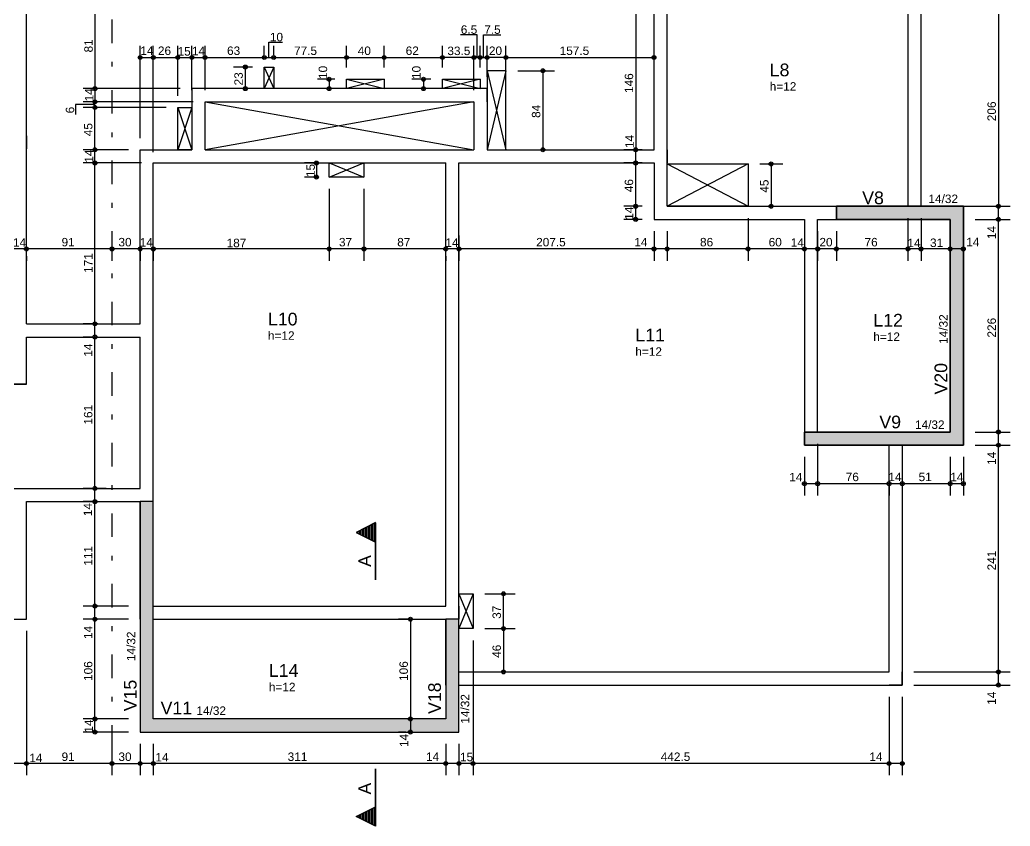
# Model space of a CAD drawing. Extents: x 0 to 119, y 0 to 84.
# Drawn here: x 23.32 to 44.38, y 39.36 to 56.5 of the extents above; entities that cross this region are included whole.
import ezdxf

# ---------------------------------------------------------------- set-up
doc = ezdxf.new("R2010")
doc.units = 0
doc.header["$MEASUREMENT"] = 0
doc.linetypes.add('ESTILO_TQS_0003', pattern=[1.5, 0.5, -0.4, 0.1, -0.5])
for name, color, linetype in [('10', 252, 'CONTINUOUS'), ('18', 6, 'CONTINUOUS'), ('25', 130, 'CONTINUOUS'), ('3', 7, 'CONTINUOUS'), ('32', 250, 'CONTINUOUS'), ('37', 7, 'CONTINUOUS'), ('38', 7, 'CONTINUOUS'), ('9', 8, 'CONTINUOUS')]:
    doc.layers.add(name, color=color, linetype=linetype)
doc.styles.add('TQS_ARIAL', font='arial.ttf')

msp = doc.modelspace()

# ---------------------------------------------------------------- linework, layer by layer
at = {"layer": '10', "color": 252, "linetype": 'Continuous'}
for p, q in [((28.516516, 55.49732), (28.716516, 55.03732)), ((28.716516, 55.49732), (28.516516, 55.03732)), ((33.25615, 55.41699), (33.65615, 53.73699)), ((33.65615, 55.41699), (33.25615, 53.73699)), ((30.266084, 55.237106), (31.066084, 55.03699)), ((31.066084, 55.237106), (30.266084, 55.03699)), ((32.306066, 55.237106), (33.106066, 55.037106)), ((33.106066, 55.237106), (32.306066, 55.037106)), ((26.67615, 54.63699), (26.97615, 53.73699)), ((26.97615, 54.63699), (26.67615, 53.73699)), ((27.25615, 54.75699), (32.97615, 53.73699)), ((32.97615, 54.75699), (27.25615, 53.73699)), ((29.896603, 53.457018), (30.636603, 53.157018)), ((29.896603, 53.157018), (30.636603, 53.457018)), ((37.086194, 53.43699), (38.806191, 52.53699)), ((38.806191, 53.43699), (37.086194, 52.53699)), ((32.65615, 44.297975), (32.95615, 43.557975)), ((32.95615, 44.297975), (32.65615, 43.557975))]:
    msp.add_line(p, q, dxfattribs=at)
for points in [[(28.516516, 55.49732), (28.716516, 55.49732), (28.716516, 55.03732), (28.516516, 55.03732), (28.516516, 55.49732)], [(33.25615, 53.73699), (33.65615, 53.73699), (33.65615, 55.41699), (33.25615, 55.41699), (33.25615, 53.73699)], [(30.266084, 55.237106), (31.066084, 55.237106), (31.066084, 55.03699), (30.266084, 55.03699), (30.266084, 55.237106)], [(32.306066, 55.237106), (33.106066, 55.237106), (33.106066, 55.037106), (32.306066, 55.037106), (32.306066, 55.237106)], [(26.97615, 53.73699), (26.67615, 53.73699), (26.67615, 54.63699), (26.97615, 54.63699), (26.97615, 53.73699)], [(30.636603, 53.157018), (29.896603, 53.157018), (29.896603, 53.457018), (30.636603, 53.457018), (30.636603, 53.157018)], [(37.086194, 53.43699), (38.806191, 53.43699), (38.806191, 52.53699), (37.086194, 52.53699), (37.086194, 53.43699)], [(32.65615, 43.557975), (32.65615, 44.297975), (32.95615, 44.297975), (32.95615, 43.557975), (32.65615, 43.557975)]]:
    msp.add_lwpolyline(points, dxfattribs=at)
at = {"layer": '18', "color": 6, "linetype": 'ESTILO_TQS_0003'}
msp.add_line((25.27615, 77.506405), (25.27615, 40.341636), dxfattribs=at)
at = {"layer": '25', "color": 130, "linetype": 'Continuous'}
for points in [[(43.386196, 52.53699), (40.686194, 52.53699), (40.686194, 52.25699), (43.106196, 52.25699), (43.106196, 47.73699), (40.006194, 47.73699), (40.006194, 47.45699), (43.386196, 47.45699), (43.386196, 52.53699)], [(40.686194, 52.53699), (43.386196, 52.53699), (43.386196, 47.45699), (40.006194, 47.45699), (40.006194, 47.73699), (43.106196, 47.73699), (43.106196, 52.25699), (40.686194, 52.25699), (40.686194, 52.536988)], [(25.87615, 46.257039), (25.87615, 41.35585), (32.65615, 41.35585), (32.65615, 43.75699), (32.37615, 43.75699), (32.37615, 41.636875), (26.15615, 41.636875), (26.15615, 46.257039), (25.87615, 46.257039)]]:
    msp.add_lwpolyline(points, dxfattribs=at)
for points in [[(43.106196, 52.25699), (43.386196, 52.53699), (40.686194, 52.53699)], [(43.106196, 52.25699), (40.686194, 52.53699), (40.686194, 52.25699)], [(40.686194, 52.25699), (40.686194, 52.53699), (43.106196, 52.25699)], [(40.686194, 52.53699), (43.386196, 52.53699), (43.106196, 52.25699)], [(43.106196, 52.25699), (43.386196, 47.45699), (43.386196, 52.53699)], [(43.106196, 52.25699), (43.386196, 52.53699), (43.106196, 47.73699)], [(43.386196, 52.53699), (43.386196, 47.45699), (43.106196, 47.73699)], [(43.106196, 52.25699), (43.106196, 47.73699), (43.386196, 47.45699)], [(40.006194, 47.73699), (40.006194, 47.45699), (43.386196, 47.45699)], [(40.006194, 47.73699), (43.386196, 47.45699), (43.106196, 47.73699)], [(43.106196, 47.73699), (43.386196, 47.45699), (40.006194, 47.45699)], [(40.006194, 47.45699), (40.006194, 47.73699), (43.106196, 47.73699)], [(26.15615, 41.636875), (26.15615, 46.257039), (25.87615, 46.257039)], [(26.15615, 41.636875), (25.87615, 46.257039), (25.87615, 41.35585)], [(32.37615, 43.75699), (32.37615, 41.636875), (32.65615, 41.35585)], [(32.37615, 43.75699), (32.65615, 41.35585), (32.65615, 43.75699)], [(26.15615, 41.636875), (25.87615, 41.35585), (32.65615, 41.35585)], [(26.15615, 41.636875), (32.65615, 41.35585), (32.37615, 41.636875)]]:
    msp.add_solid(points, dxfattribs=at)
at = {"layer": '3', "color": 7, "linetype": 'Continuous'}
for p, q in [((43.386196, 52.536988), (43.386196, 47.45699)), ((43.386196, 52.536988), (43.386196, 47.45699)), ((30.884369, 45.81156), (30.469537, 45.604144)), ((30.882631, 45.808739), (30.473439, 45.604144)), ((30.692908, 45.713875), (30.692908, 45.494411)), ((30.724818, 45.72983), (30.724818, 45.478456)), ((30.756729, 45.745787), (30.756729, 45.4625)), ((30.788639, 45.761742), (30.788639, 45.446545)), ((30.820549, 45.777697), (30.820549, 45.43059)), ((30.852459, 45.793653), (30.852459, 45.414634)), ((30.88263, 45.808739), (30.88263, 44.595605)), ((30.884369, 44.595605), (30.884369, 45.81156)), ((30.469537, 45.604144), (30.882631, 45.397597)), ((30.47344, 45.604144), (30.88263, 45.399548)), ((30.501447, 45.618148), (30.501447, 45.590141)), ((30.533357, 45.634102), (30.533357, 45.574186)), ((30.565268, 45.650058), (30.565268, 45.558231)), ((30.597178, 45.666012), (30.597178, 45.542276)), ((30.629088, 45.681966), (30.629088, 45.526321)), ((30.661187, 45.698016), (30.661, 45.510365)), ((30.88263, 39.360101), (30.88263, 40.573235)), ((30.884369, 40.573235), (30.884369, 39.35728)), ((30.469537, 39.564696), (30.882631, 39.771243)), ((30.47344, 39.564696), (30.88263, 39.769292)), ((30.565268, 39.518783), (30.565268, 39.610609)), ((30.597178, 39.502828), (30.597178, 39.626564)), ((30.629088, 39.486874), (30.629088, 39.642519)), ((30.661187, 39.470824), (30.661, 39.658475)), ((30.692908, 39.454965), (30.692908, 39.674429)), ((30.724818, 39.43901), (30.724818, 39.690384)), ((30.756729, 39.423054), (30.756729, 39.70634)), ((30.788639, 39.407098), (30.788639, 39.722295)), ((30.820549, 39.391143), (30.820549, 39.738251)), ((30.852459, 39.375187), (30.852459, 39.754206)), ((30.884369, 39.35728), (30.469537, 39.564696)), ((30.882631, 39.360101), (30.473439, 39.564696)), ((30.501447, 39.550693), (30.501447, 39.5787)), ((30.533357, 39.534738), (30.533357, 39.594654))]:
    msp.add_line(p, q, dxfattribs=at)
for points in [[(43.386196, 52.536988), (40.686194, 52.536988), (40.686194, 52.256988), (43.106196, 52.256988), (43.106196, 47.736988), (40.006194, 47.736988), (40.006194, 47.456988), (43.386196, 47.456988), (43.386196, 52.536988)], [(42.086277, 47.45699), (43.386194, 47.45699), (43.386194, 52.53699), (42.386194, 52.53699)], [(25.87615, 46.257039), (25.87615, 41.35585), (32.65615, 41.356875), (32.65615, 43.75699), (32.37615, 43.75699), (32.37615, 41.636875), (26.15615, 41.636875), (26.15615, 46.257039), (25.87615, 46.257039)], [(30.88263, 45.808739), (30.47344, 45.604144), (30.88263, 45.399548), (30.88263, 45.808739)], [(25.87615, 43.75699), (25.87615, 41.35585), (32.65615, 41.356875), (32.65615, 42.35699)], [(30.88263, 39.360102), (30.47344, 39.564696), (30.88263, 39.769292), (30.88263, 39.360102)]]:
    msp.add_lwpolyline(points, dxfattribs=at)
at = {"layer": '32', "color": 250, "linetype": 'Continuous'}
for p, q in [((24.914448, 56.65699), (24.914448, 55.03699)), ((36.416713, 56.65699), (36.416713, 53.73699)), ((44.13243, 56.65699), (44.13243, 52.53699)), ((25.87615, 53.98699), (25.87615, 55.948925)), ((26.15615, 53.68699), (26.15615, 55.948925)), ((26.15615, 53.70699), (26.15615, 55.948925)), ((26.67615, 54.88699), (26.67615, 55.948925)), ((26.67615, 54.88699), (26.67615, 55.948925)), ((26.97615, 55.28699), (26.97615, 55.948925)), ((26.97615, 55.00699), (26.97615, 55.948925)), ((27.25615, 55.28699), (27.25615, 55.948925)), ((27.25615, 55.00699), (27.25615, 55.948925)), ((28.516516, 55.74732), (28.516516, 55.948925)), ((28.516516, 55.74732), (28.516516, 55.948925)), ((28.716516, 55.74732), (28.716516, 55.948925)), ((28.716516, 55.74732), (28.716516, 55.948925)), ((30.266084, 55.487106), (30.266084, 55.948925)), ((30.266084, 55.487106), (30.266084, 55.948925)), ((31.066084, 55.487106), (31.066084, 55.948925)), ((31.066084, 55.487106), (31.066084, 55.948925)), ((32.306066, 55.487106), (32.306066, 55.948925)), ((32.306066, 55.487106), (32.306066, 55.948925)), ((32.97615, 55.00699), (32.97615, 55.948925)), ((32.97615, 55.00699), (32.97615, 55.948925)), ((33.106066, 55.487106), (33.106066, 55.948925)), ((33.106066, 55.487106), (33.106066, 55.948925)), ((33.25615, 55.53699), (33.25615, 55.948925)), ((33.25615, 55.28699), (33.25615, 55.948925)), ((33.65615, 55.407072), (33.65615, 55.948925)), ((33.65615, 55.66699), (33.65615, 55.948925)), ((36.806194, 55.948585), (36.806194, 55.948925)), ((25.87615, 55.698925), (26.15615, 55.698925)), ((26.15615, 55.698925), (26.67615, 55.698925)), ((26.67615, 55.698925), (26.97615, 55.698925)), ((26.97615, 55.698925), (27.25615, 55.698925)), ((27.25615, 55.698925), (28.516516, 55.698925)), ((28.516516, 55.698925), (28.716516, 55.698925)), ((28.716516, 55.698925), (30.266084, 55.698925)), ((30.266084, 55.698925), (31.066084, 55.698925)), ((31.066084, 55.698925), (32.306066, 55.698925)), ((32.97615, 55.698925), (32.306066, 55.698925)), ((33.106066, 55.698925), (32.97615, 55.698925)), ((33.106066, 55.698925), (33.25615, 55.698925)), ((33.65615, 55.698925), (33.25615, 55.698925)), ((33.65615, 55.698925), (36.806194, 55.698925)), ((36.806194, 55.698585), (36.806194, 55.698585)), ((28.266516, 55.49732), (27.863147, 55.49732)), ((28.113147, 55.49732), (28.113147, 55.03732)), ((28.516516, 55.49732), (28.516516, 55.49732)), ((28.516516, 55.49732), (28.516516, 55.49732)), ((28.516516, 55.49732), (28.516516, 55.49732)), ((28.716516, 55.49732), (28.716516, 55.49732)), ((28.716516, 55.49732), (28.716516, 55.49732)), ((33.65615, 55.41699), (33.65615, 55.41699)), ((33.65615, 55.41699), (33.65615, 55.41699)), ((33.90615, 55.41699), (34.692165, 55.41699)), ((34.442165, 55.41699), (34.442165, 53.73699)), ((30.016084, 55.237106), (29.644961, 55.237106)), ((29.894961, 55.237106), (29.894961, 55.03699)), ((30.266084, 55.237106), (30.266084, 55.237106)), ((30.266084, 55.237106), (30.266084, 55.237106)), ((30.266084, 55.237106), (30.266084, 55.237106)), ((31.066084, 55.237106), (31.066084, 55.237106)), ((31.066084, 55.237106), (31.066084, 55.237106)), ((32.056066, 55.237106), (31.652459, 55.237106)), ((31.902459, 55.237106), (31.902459, 55.037106)), ((32.306066, 55.237106), (32.306066, 55.237106)), ((32.306066, 55.237106), (32.306066, 55.237106)), ((32.306066, 55.237106), (32.306066, 55.237106)), ((33.106066, 55.237106), (33.106066, 55.237106)), ((33.106066, 55.237106), (33.106066, 55.237106)), ((33.25615, 55.28699), (33.25615, 55.28699)), ((26.72615, 55.03699), (24.664448, 55.03699)), ((26.72615, 55.03699), (24.664448, 55.03699)), ((24.914448, 55.03699), (24.914448, 54.75699)), ((26.97615, 55.03699), (26.97615, 55.03699)), ((26.97615, 55.03699), (26.97615, 55.03699)), ((26.97615, 55.03699), (26.97615, 55.03699)), ((27.25615, 55.03699), (27.25615, 55.03699)), ((28.266516, 55.03732), (27.863147, 55.03732)), ((28.516516, 55.03732), (28.516516, 55.03732)), ((30.016084, 55.03699), (29.644961, 55.03699)), ((30.266084, 55.03699), (30.266084, 55.03699)), ((32.056066, 55.037106), (31.652459, 55.037106)), ((32.306066, 55.037106), (32.306066, 55.037106)), ((33.25615, 55.03699), (33.25615, 55.03699)), ((33.65615, 55.157072), (33.65615, 55.157072)), ((27.00615, 54.75699), (24.664448, 54.75699)), ((27.00615, 54.75699), (24.664448, 54.75699)), ((26.42615, 54.63699), (24.664448, 54.63699)), ((26.42615, 54.63699), (24.664448, 54.63699)), ((24.914448, 54.63699), (24.914448, 54.75699)), ((24.914448, 53.73699), (24.914448, 54.63699)), ((26.67615, 54.63699), (26.67615, 54.63699)), ((26.67615, 54.63699), (26.67615, 54.63699)), ((26.67615, 54.63699), (26.67615, 54.63699)), ((26.67615, 54.63699), (26.67615, 54.63699)), ((26.97615, 54.75699), (26.97615, 54.75699)), ((27.25615, 54.75699), (27.25615, 54.75699)), ((27.25615, 54.75699), (27.25615, 54.75699)), ((27.25615, 54.75699), (27.25615, 54.75699)), ((32.97615, 54.75699), (32.97615, 54.75699)), ((32.97615, 54.75699), (32.97615, 54.75699)), ((25.62615, 53.73699), (24.664448, 53.73699)), ((25.62615, 53.73699), (24.664448, 53.73699)), ((24.914448, 53.45699), (24.914448, 53.73699)), ((25.87615, 53.73699), (25.87615, 53.73699)), ((25.87615, 53.73699), (25.87615, 53.73699)), ((25.87615, 53.73699), (25.87615, 53.73699)), ((33.66615, 53.73699), (33.66615, 53.73699)), ((33.91615, 53.73699), (34.692165, 53.73699)), ((36.556194, 53.73699), (36.166713, 53.73699)), ((36.556194, 53.73699), (36.166713, 53.73699)), ((36.416713, 53.45699), (36.416713, 53.73699)), ((36.806194, 53.73699), (36.806194, 53.73699)), ((36.806194, 53.73699), (36.806194, 53.73699)), ((25.90615, 53.45699), (24.664448, 53.45699)), ((25.90615, 53.45699), (24.664448, 53.45699)), ((24.914448, 50.036991), (24.914448, 53.45699)), ((26.15615, 53.45699), (26.15615, 53.45699)), ((26.15615, 53.45699), (26.15615, 53.45699)), ((26.15615, 53.45699), (26.15615, 53.45699)), ((26.15615, 53.43699), (26.15615, 53.43699)), ((29.646603, 53.45699), (29.374997, 53.45699)), ((29.624997, 53.45699), (29.624997, 53.157018)), ((29.896603, 53.45699), (29.896603, 53.45699)), ((36.556194, 53.45699), (36.166713, 53.45699)), ((36.556194, 53.45699), (36.166713, 53.45699)), ((36.416713, 52.53699), (36.416713, 53.45699)), ((36.806194, 53.45699), (36.806194, 53.45699)), ((36.806194, 53.45699), (36.806194, 53.45699)), ((38.806736, 53.436484), (38.806736, 53.436484)), ((39.056736, 53.436484), (39.547024, 53.436484)), ((39.297024, 53.436484), (39.297024, 52.53699)), ((29.646603, 53.157018), (29.374997, 53.157018)), ((29.896603, 53.157018), (29.896603, 53.157018)), ((29.896603, 53.157018), (29.896603, 53.157018)), ((29.896603, 53.157018), (29.896603, 53.157018)), ((30.636603, 53.157018), (30.636603, 53.157018)), ((30.636603, 53.157018), (30.636603, 53.157018)), ((29.896603, 52.907018), (29.896603, 51.379574)), ((29.896603, 52.907018), (29.896603, 51.379574)), ((30.636603, 52.907018), (30.636603, 51.379574)), ((30.636603, 52.907018), (30.636603, 51.379574)), ((36.556194, 52.53699), (36.166713, 52.53699)), ((36.556194, 52.53699), (36.166713, 52.53699)), ((36.416713, 52.25699), (36.416713, 52.53699)), ((36.806194, 52.53699), (36.806194, 52.53699)), ((36.806194, 52.53699), (36.806194, 52.53699)), ((38.806736, 52.53699), (38.806736, 52.53699)), ((38.806736, 52.53699), (38.806736, 52.53699)), ((38.806736, 52.53699), (38.806736, 52.53699)), ((39.056736, 52.53699), (39.547024, 52.53699)), ((42.206194, 52.53699), (42.206194, 52.53699)), ((42.386194, 52.53699), (42.386194, 52.53699)), ((42.486194, 52.53699), (42.486194, 52.53699)), ((42.636194, 52.53699), (44.38243, 52.53699)), ((43.386196, 52.53699), (43.386196, 52.53699)), ((43.636196, 52.53699), (44.38243, 52.53699)), ((44.13243, 52.256988), (44.13243, 52.53699)), ((36.556194, 52.25699), (36.166713, 52.25699)), ((36.806194, 52.25699), (36.806194, 52.25699)), ((36.806194, 52.25699), (36.806194, 52.25699)), ((36.806194, 52.25699), (36.806194, 52.25699)), ((37.086194, 52.25699), (37.086194, 52.25699)), ((37.086194, 52.25699), (37.086194, 52.25699)), ((38.806736, 52.28699), (38.806736, 51.379574)), ((38.806736, 52.28699), (38.806736, 51.379574)), ((40.006194, 52.25699), (40.006194, 52.25699)), ((40.006194, 52.25699), (40.006194, 52.25699)), ((40.286194, 52.25699), (40.286194, 52.25699)), ((40.286194, 52.25699), (40.286194, 52.25699)), ((40.686194, 52.256988), (40.686194, 52.256988)), ((40.686194, 52.256988), (40.686194, 52.256988)), ((42.206194, 52.28699), (42.206194, 51.379574)), ((42.206194, 52.256988), (42.206194, 52.256988)), ((42.486194, 52.28699), (42.486194, 51.379574)), ((42.486194, 52.256988), (42.486194, 52.256988)), ((43.386196, 52.256988), (43.386196, 52.256988)), ((43.386196, 52.256988), (43.386196, 52.256988)), ((43.636196, 52.256988), (44.38243, 52.256988)), ((43.636196, 52.256988), (44.38243, 52.256988)), ((44.13243, 47.73699), (44.13243, 52.256988)), ((32.65615, 52.164118), (32.65615, 52.164118)), ((32.65615, 52.164118), (32.65615, 52.164118)), ((25.87615, 51.842283), (25.87615, 51.842283)), ((25.87615, 51.842283), (25.87615, 51.842283)), ((26.15615, 51.91401), (26.15615, 51.91401)), ((32.65615, 51.914118), (32.65615, 51.379574)), ((32.65615, 51.914118), (32.65615, 51.379574)), ((36.806194, 52.00699), (36.806194, 51.379574)), ((36.806194, 52.00699), (36.806194, 51.379574)), ((37.086194, 52.00699), (37.086194, 51.379574)), ((37.086194, 52.00699), (37.086194, 51.379574)), ((40.006194, 52.00699), (40.006194, 51.379574)), ((40.006194, 52.00699), (40.006194, 51.379574)), ((40.286194, 52.00699), (40.286194, 51.379574)), ((40.286194, 52.00699), (40.286194, 51.379574)), ((40.686194, 52.006988), (40.686194, 51.379574)), ((40.686194, 52.006988), (40.686194, 51.379574)), ((42.206194, 52.006988), (42.206194, 51.379574)), ((42.486194, 52.006988), (42.486194, 51.379574)), ((23.45615, 51.629574), (23.17615, 51.629574)), ((23.45615, 51.726113), (23.45615, 51.726113)), ((23.45615, 51.726113), (23.45615, 51.726113)), ((25.27615, 51.629574), (23.45615, 51.629574)), ((25.27615, 51.776041), (25.27615, 51.776041)), ((25.27615, 51.776041), (25.27615, 51.776041)), ((25.87615, 51.629574), (25.27615, 51.629574)), ((26.15615, 51.629574), (25.87615, 51.629574)), ((26.15615, 51.762058), (26.15615, 51.762058)), ((26.15615, 51.66401), (26.15615, 51.379574)), ((29.896603, 51.629574), (26.15615, 51.629574)), ((30.636603, 51.629574), (29.896603, 51.629574)), ((32.37615, 51.629574), (30.636603, 51.629574)), ((32.37615, 51.722735), (32.37615, 51.722735)), ((32.37615, 51.722735), (32.37615, 51.722735)), ((32.65615, 51.629574), (32.37615, 51.629574)), ((36.806194, 51.629574), (32.65615, 51.629574)), ((37.086194, 51.629574), (36.806194, 51.629574)), ((38.806736, 51.629574), (37.086194, 51.629574)), ((40.006194, 51.629574), (38.806736, 51.629574)), ((40.286194, 51.629574), (40.006194, 51.629574)), ((40.686194, 51.629574), (40.286194, 51.629574)), ((42.206194, 51.629574), (40.686194, 51.629574)), ((42.486194, 51.629574), (42.206194, 51.629574)), ((43.106196, 51.629574), (42.486194, 51.629574)), ((43.386194, 51.629574), (43.106196, 51.629574)), ((43.106196, 51.629574), (43.106196, 51.629574)), ((43.106196, 51.629574), (43.106196, 51.629574)), ((43.386194, 51.709015), (43.386194, 51.709015)), ((23.45615, 51.476113), (23.45615, 51.379574)), ((23.45615, 51.476113), (23.45615, 51.379574)), ((25.27615, 51.526041), (25.27615, 51.379574)), ((25.27615, 51.526041), (25.27615, 51.379574)), ((25.87615, 51.592283), (25.87615, 51.379574)), ((25.87615, 51.592283), (25.87615, 51.379574)), ((26.15615, 51.512058), (26.15615, 51.379574)), ((32.37615, 51.472735), (32.37615, 51.379574)), ((32.37615, 51.472735), (32.37615, 51.379574)), ((43.386194, 51.459015), (43.386194, 51.379574)), ((24.974793, 50.036991), (24.664448, 50.036991)), ((24.974793, 50.036991), (24.664448, 50.036991)), ((24.914448, 49.756991), (24.914448, 50.036991)), ((25.224793, 50.036991), (25.224793, 50.036991)), ((25.224793, 50.036991), (25.224793, 50.036991)), ((24.943831, 49.756991), (24.664448, 49.756991)), ((24.943831, 49.756991), (24.664448, 49.756991)), ((24.914448, 46.537039), (24.914448, 49.756991)), ((25.193831, 49.756991), (25.193831, 49.756991)), ((25.193831, 49.756991), (25.193831, 49.756991)), ((40.286194, 47.73699), (40.286194, 47.73699)), ((43.386196, 47.73699), (43.386196, 47.73699)), ((43.386196, 47.73699), (43.386196, 47.73699)), ((43.636196, 47.73699), (44.38243, 47.73699)), ((43.636196, 47.73699), (44.38243, 47.73699)), ((44.13243, 47.456988), (44.13243, 47.73699)), ((40.006194, 47.45699), (40.006194, 47.45699)), ((40.286194, 47.48699), (40.286194, 46.388906)), ((40.286194, 47.45699), (40.286194, 47.45699)), ((43.106239, 47.456987), (43.106239, 47.456987)), ((43.106239, 47.456987), (43.106239, 47.456987)), ((43.386196, 47.456988), (43.386196, 47.456988)), ((43.386196, 47.456988), (43.386196, 47.456988)), ((43.386239, 47.456987), (43.386239, 47.456987)), ((43.636196, 47.456988), (44.38243, 47.456988)), ((43.636196, 47.456988), (44.38243, 47.456988)), ((44.13243, 42.63699), (44.13243, 47.456988)), ((40.006194, 47.20699), (40.006194, 46.388906)), ((40.286194, 47.20699), (40.286194, 46.388906)), ((43.106239, 47.206987), (43.106239, 46.388905)), ((43.106239, 47.206987), (43.106239, 46.388905)), ((43.386239, 47.206987), (43.386239, 46.388905)), ((41.806277, 46.948449), (41.806277, 46.948449)), ((41.806277, 46.696152), (41.806277, 46.888906)), ((42.086277, 46.94248), (42.086277, 46.94248)), ((42.086277, 46.94248), (42.086277, 46.94248)), ((40.286194, 46.638906), (40.006194, 46.638906)), ((41.806277, 46.638906), (40.286194, 46.638906)), ((41.806277, 46.698449), (41.806277, 46.388906)), ((42.086277, 46.638906), (41.806277, 46.638906)), ((42.086277, 46.69248), (42.086277, 46.388906)), ((42.086277, 46.69248), (42.086277, 46.388905)), ((43.106239, 46.638905), (42.086277, 46.638905)), ((43.386239, 46.638905), (43.106239, 46.638905)), ((25.150583, 46.537039), (24.664448, 46.537039)), ((25.150583, 46.537039), (24.664448, 46.537039)), ((24.914448, 46.257039), (24.914448, 46.537039)), ((25.400583, 46.537039), (25.400583, 46.537039)), ((25.400583, 46.537039), (25.400583, 46.537039)), ((41.806277, 46.446152), (41.806277, 46.446152)), ((23.45615, 46.257039), (23.45615, 46.257039)), ((23.45615, 46.257039), (23.45615, 46.257039)), ((24.92029, 46.257039), (24.664448, 46.257039)), ((24.92029, 46.257039), (24.664448, 46.257039)), ((24.914448, 44.03699), (24.914448, 46.257039)), ((25.17029, 46.257039), (25.17029, 46.257039)), ((25.17029, 46.257039), (25.17029, 46.257039)), ((32.95615, 44.297975), (32.95615, 44.297975)), ((33.20615, 44.297975), (33.854672, 44.297975)), ((33.604672, 43.557975), (33.604672, 44.297975)), ((25.62615, 44.03699), (24.664448, 44.03699)), ((25.62615, 44.03699), (24.664448, 44.03699)), ((24.914448, 43.75699), (24.914448, 44.03699)), ((25.87615, 44.03699), (25.87615, 44.03699)), ((25.87615, 44.03699), (25.87615, 44.03699)), ((23.45615, 43.75699), (23.45615, 43.75699)), ((23.45615, 43.75699), (23.45615, 43.75699)), ((25.62615, 43.75699), (24.664448, 43.75699)), ((25.62615, 43.75699), (24.664448, 43.75699)), ((24.914448, 41.636875), (24.914448, 43.75699)), ((25.87615, 43.75699), (25.87615, 43.75699)), ((25.87615, 43.75699), (25.87615, 43.75699)), ((31.598976, 43.75699), (31.374373, 43.75699)), ((31.624373, 43.75699), (31.624373, 41.63785)), ((31.848976, 43.75699), (31.848976, 43.75699)), ((23.45615, 43.50699), (23.45615, 40.439882)), ((23.45615, 43.50699), (23.45615, 40.439882)), ((32.95615, 43.557975), (32.95615, 43.557975)), ((32.95615, 43.557975), (32.95615, 43.557975)), ((32.95615, 43.557975), (32.95615, 43.557975)), ((32.95615, 43.557975), (32.95615, 43.557975)), ((33.20615, 43.557975), (33.854672, 43.557975)), ((33.20615, 43.557975), (33.854672, 43.557975)), ((33.604672, 43.557975), (33.604672, 42.63699)), ((32.95615, 43.307975), (32.95615, 40.439882)), ((32.95615, 43.307975), (32.95615, 40.439882)), ((33.248835, 42.63699), (33.248835, 42.63699)), ((33.498835, 42.63699), (33.854672, 42.63699)), ((42.086277, 42.63699), (42.086277, 42.63699)), ((42.086277, 42.63699), (42.086277, 42.63699)), ((42.336277, 42.63699), (44.38243, 42.63699)), ((42.336277, 42.63699), (44.38243, 42.63699)), ((44.13243, 42.35699), (44.13243, 42.63699)), ((41.806277, 42.35699), (41.806277, 42.35699)), ((41.806277, 42.35699), (41.806277, 42.35699)), ((42.086277, 42.35699), (42.086277, 42.35699)), ((42.086277, 42.35699), (42.086277, 42.35699)), ((42.336277, 42.35699), (44.38243, 42.35699)), ((41.806277, 42.10699), (41.806277, 40.439882)), ((41.806277, 42.10699), (41.806277, 40.439882)), ((42.086277, 42.10699), (42.086277, 40.439882)), ((25.62615, 41.636875), (24.664448, 41.636875)), ((25.62615, 41.636875), (24.664448, 41.636875)), ((24.914448, 41.357683), (24.914448, 41.636875)), ((25.87615, 41.636875), (25.87615, 41.636875)), ((25.87615, 41.636875), (25.87615, 41.636875)), ((31.517941, 41.63785), (31.374373, 41.63785)), ((31.467725, 41.63785), (31.374373, 41.63785)), ((31.624373, 41.63785), (31.624373, 41.357716)), ((31.717725, 41.63785), (31.717725, 41.63785)), ((31.767941, 41.63785), (31.767941, 41.63785)), ((25.626951, 41.357683), (24.664448, 41.357683)), ((25.276506, 41.357683), (25.276506, 41.357683)), ((25.87615, 41.35585), (25.87615, 41.35585)), ((25.87615, 41.35585), (25.87615, 41.35585)), ((25.876951, 41.357683), (25.876951, 41.357683)), ((26.15615, 41.35585), (26.15615, 41.35585)), ((26.15615, 41.35585), (26.15615, 41.35585)), ((31.524172, 41.357716), (31.374373, 41.357716)), ((31.774172, 41.357716), (31.774172, 41.357716)), ((32.37615, 41.35585), (32.37615, 41.35585)), ((32.37615, 41.35585), (32.37615, 41.35585)), ((32.65615, 41.35585), (32.65615, 41.35585)), ((32.65615, 41.35585), (32.65615, 41.35585)), ((25.276506, 41.107683), (25.276506, 41.107683)), ((25.276506, 41.107683), (25.276506, 40.439882)), ((25.87615, 41.10585), (25.87615, 40.439882)), ((25.87615, 41.10585), (25.87615, 40.439882)), ((26.15615, 41.10585), (26.15615, 40.439882)), ((26.15615, 41.10585), (26.15615, 40.439882)), ((32.37615, 41.10585), (32.37615, 40.439882)), ((32.37615, 41.10585), (32.37615, 40.439882)), ((32.65615, 41.10585), (32.65615, 40.439882)), ((32.65615, 41.10585), (32.65615, 40.439882)), ((23.45615, 40.689882), (23.17615, 40.689882)), ((25.276506, 40.689882), (23.45615, 40.689882)), ((25.276506, 40.857683), (25.276506, 40.439882)), ((25.276506, 40.689882), (25.87615, 40.689882)), ((26.15615, 40.689882), (25.87615, 40.689882)), ((32.37615, 40.689882), (26.15615, 40.689882)), ((32.65615, 40.689882), (32.37615, 40.689882)), ((32.95615, 40.689882), (32.65615, 40.689882)), ((41.806277, 40.689882), (32.95615, 40.689882)), ((42.086277, 40.689882), (41.806277, 40.689882))]:
    msp.add_line(p, q, dxfattribs=at)
for points in [[(33.041108, 55.698925), (33.041108, 56.182145), (32.687803, 56.182145)], [(33.181108, 55.698925), (33.181108, 56.182145), (33.548395, 56.182145)], [(28.616516, 55.698925), (28.616516, 56.023679), (28.90477, 56.023679)], [(24.919538, 54.69699), (24.500824, 54.69699), (24.500824, 54.489386)]]:
    msp.add_lwpolyline(points, dxfattribs=at)
for centre, radius in [((25.87615, 55.698925), 0.041625), ((25.87615, 55.698925), 0.02075), ((26.15615, 55.698925), 0.041625), ((26.15615, 55.698925), 0.041625), ((26.15615, 55.698925), 0.02075), ((26.15615, 55.698925), 0.02075), ((26.67615, 55.698925), 0.041625), ((26.67615, 55.698925), 0.041625), ((26.67615, 55.698925), 0.02075), ((26.67615, 55.698925), 0.02075), ((26.97615, 55.698925), 0.041625), ((26.97615, 55.698925), 0.041625), ((26.97615, 55.698925), 0.02075), ((26.97615, 55.698925), 0.02075), ((27.25615, 55.698925), 0.041625), ((27.25615, 55.698925), 0.041625), ((27.25615, 55.698925), 0.02075), ((27.25615, 55.698925), 0.02075), ((28.516516, 55.698925), 0.041625), ((28.516516, 55.698925), 0.041625), ((28.516516, 55.698925), 0.02075), ((28.516516, 55.698925), 0.02075), ((28.716516, 55.698925), 0.041625), ((28.716516, 55.698925), 0.041625), ((28.716516, 55.698925), 0.02075), ((28.716516, 55.698925), 0.02075), ((30.266084, 55.698925), 0.041625), ((30.266084, 55.698925), 0.041625), ((30.266084, 55.698925), 0.02075), ((30.266084, 55.698925), 0.02075), ((31.066084, 55.698925), 0.041625), ((31.066084, 55.698925), 0.041625), ((31.066084, 55.698925), 0.02075), ((31.066084, 55.698925), 0.02075), ((32.306066, 55.698925), 0.041625), ((32.306066, 55.698925), 0.041625), ((32.306066, 55.698925), 0.02075), ((32.306066, 55.698925), 0.02075), ((32.97615, 55.698925), 0.041625), ((32.97615, 55.698925), 0.041625), ((32.97615, 55.698925), 0.02075), ((32.97615, 55.698925), 0.02075), ((33.106066, 55.698925), 0.041625), ((33.106066, 55.698925), 0.041625), ((33.106066, 55.698925), 0.02075), ((33.106066, 55.698925), 0.02075), ((33.25615, 55.698925), 0.041625), ((33.25615, 55.698925), 0.041625), ((33.25615, 55.698925), 0.02075), ((33.25615, 55.698925), 0.02075), ((33.65615, 55.698925), 0.041625), ((33.65615, 55.698925), 0.041625), ((33.65615, 55.698925), 0.02075), ((33.65615, 55.698925), 0.02075), ((36.806194, 55.698925), 0.041625), ((36.806194, 55.698925), 0.02075), ((28.113147, 55.49732), 0.041625), ((28.113147, 55.49732), 0.02075), ((34.442165, 55.41699), 0.041625), ((34.442165, 55.41699), 0.02075), ((29.894961, 55.237106), 0.041625), ((29.894961, 55.237106), 0.02075), ((31.902459, 55.237106), 0.041625), ((31.902459, 55.237106), 0.02075), ((24.914448, 55.03699), 0.041625), ((24.914448, 55.03699), 0.041625), ((24.914448, 55.03699), 0.02075), ((24.914448, 55.03699), 0.02075), ((28.113147, 55.03732), 0.041625), ((28.113147, 55.03732), 0.02075), ((29.894961, 55.03699), 0.041625), ((29.894961, 55.03699), 0.02075), ((31.902459, 55.037106), 0.041625), ((31.902459, 55.037106), 0.02075), ((24.914448, 54.75699), 0.041625), ((24.914448, 54.75699), 0.041625), ((24.914448, 54.75699), 0.02075), ((24.914448, 54.75699), 0.02075), ((24.914448, 54.63699), 0.041625), ((24.914448, 54.63699), 0.041625), ((24.914448, 54.63699), 0.02075), ((24.914448, 54.63699), 0.02075), ((24.914448, 53.73699), 0.041625), ((24.914448, 53.73699), 0.041625), ((24.914448, 53.73699), 0.02075), ((24.914448, 53.73699), 0.02075), ((34.442165, 53.73699), 0.041625), ((34.442165, 53.73699), 0.02075), ((36.416713, 53.73699), 0.041625), ((36.416713, 53.73699), 0.041625), ((36.416713, 53.73699), 0.02075), ((36.416713, 53.73699), 0.02075), ((24.914448, 53.45699), 0.041625), ((24.914448, 53.45699), 0.041625), ((24.914448, 53.45699), 0.02075), ((24.914448, 53.45699), 0.02075), ((29.624997, 53.45699), 0.041625), ((29.624997, 53.45699), 0.02075), ((36.416713, 53.45699), 0.041625), ((36.416713, 53.45699), 0.041625), ((36.416713, 53.45699), 0.02075), ((36.416713, 53.45699), 0.02075), ((39.297024, 53.436484), 0.041625), ((39.297024, 53.436484), 0.02075), ((29.624997, 53.157018), 0.041625), ((29.624997, 53.157018), 0.02075), ((36.416713, 52.53699), 0.041625), ((36.416713, 52.53699), 0.041625), ((36.416713, 52.53699), 0.02075), ((36.416713, 52.53699), 0.02075), ((39.297024, 52.53699), 0.041625), ((39.297024, 52.53699), 0.02075), ((44.13243, 52.53699), 0.041625), ((44.13243, 52.53699), 0.041625), ((44.13243, 52.53699), 0.02075), ((44.13243, 52.53699), 0.02075), ((36.416713, 52.25699), 0.041625), ((36.416713, 52.25699), 0.02075), ((44.13243, 52.256988), 0.041625), ((44.13243, 52.256988), 0.041625), ((44.13243, 52.256988), 0.02075), ((44.13243, 52.256988), 0.02075), ((23.45615, 51.629574), 0.041625), ((23.45615, 51.629574), 0.041625), ((23.45615, 51.629574), 0.02075), ((23.45615, 51.629574), 0.02075), ((25.27615, 51.629574), 0.041625), ((25.27615, 51.629574), 0.041625), ((25.27615, 51.629574), 0.02075), ((25.27615, 51.629574), 0.02075), ((25.87615, 51.629574), 0.041625), ((25.87615, 51.629574), 0.041625), ((25.87615, 51.629574), 0.02075), ((25.87615, 51.629574), 0.02075), ((26.15615, 51.629574), 0.041625), ((26.15615, 51.629574), 0.041625), ((26.15615, 51.629574), 0.02075), ((26.15615, 51.629574), 0.02075), ((29.896603, 51.629574), 0.041625), ((29.896603, 51.629574), 0.041625), ((29.896603, 51.629574), 0.02075), ((29.896603, 51.629574), 0.02075), ((30.636603, 51.629574), 0.041625), ((30.636603, 51.629574), 0.041625), ((30.636603, 51.629574), 0.02075), ((30.636603, 51.629574), 0.02075), ((32.37615, 51.629574), 0.041625), ((32.37615, 51.629574), 0.041625), ((32.37615, 51.629574), 0.02075), ((32.37615, 51.629574), 0.02075), ((32.65615, 51.629574), 0.041625), ((32.65615, 51.629574), 0.041625), ((32.65615, 51.629574), 0.02075), ((32.65615, 51.629574), 0.02075), ((36.806194, 51.629574), 0.041625), ((36.806194, 51.629574), 0.041625), ((36.806194, 51.629574), 0.02075), ((36.806194, 51.629574), 0.02075), ((37.086194, 51.629574), 0.041625), ((37.086194, 51.629574), 0.041625), ((37.086194, 51.629574), 0.02075), ((37.086194, 51.629574), 0.02075), ((38.806736, 51.629574), 0.041625), ((38.806736, 51.629574), 0.041625), ((38.806736, 51.629574), 0.02075), ((38.806736, 51.629574), 0.02075), ((40.006194, 51.629574), 0.041625), ((40.006194, 51.629574), 0.041625), ((40.006194, 51.629574), 0.02075), ((40.006194, 51.629574), 0.02075), ((40.286194, 51.629574), 0.041625), ((40.286194, 51.629574), 0.041625), ((40.286194, 51.629574), 0.02075), ((40.286194, 51.629574), 0.02075), ((40.686194, 51.629574), 0.041625), ((40.686194, 51.629574), 0.041625), ((40.686194, 51.629574), 0.02075), ((40.686194, 51.629574), 0.02075), ((42.206194, 51.629574), 0.041625), ((42.206194, 51.629574), 0.041625), ((42.206194, 51.629574), 0.02075), ((42.206194, 51.629574), 0.02075), ((42.486194, 51.629574), 0.041625), ((42.486194, 51.629574), 0.041625), ((42.486194, 51.629574), 0.02075), ((42.486194, 51.629574), 0.02075), ((43.106196, 51.629574), 0.041625), ((43.106196, 51.629574), 0.041625), ((43.106196, 51.629574), 0.02075), ((43.106196, 51.629574), 0.02075), ((43.386194, 51.629574), 0.041625), ((43.386194, 51.629574), 0.02075), ((24.914448, 50.036991), 0.041625), ((24.914448, 50.036991), 0.041625), ((24.914448, 50.036991), 0.02075), ((24.914448, 50.036991), 0.02075), ((24.914448, 49.756991), 0.041625), ((24.914448, 49.756991), 0.041625), ((24.914448, 49.756991), 0.02075), ((24.914448, 49.756991), 0.02075), ((44.13243, 47.73699), 0.041625), ((44.13243, 47.73699), 0.041625), ((44.13243, 47.73699), 0.02075), ((44.13243, 47.73699), 0.02075), ((44.13243, 47.456988), 0.041625), ((44.13243, 47.456988), 0.041625), ((44.13243, 47.456988), 0.02075), ((44.13243, 47.456988), 0.02075), ((24.914448, 46.537039), 0.041625), ((24.914448, 46.537039), 0.041625), ((24.914448, 46.537039), 0.02075), ((24.914448, 46.537039), 0.02075), ((40.006194, 46.638906), 0.041625), ((40.006194, 46.638906), 0.02075), ((40.286194, 46.638906), 0.041625), ((40.286194, 46.638906), 0.041625), ((40.286194, 46.638906), 0.02075), ((40.286194, 46.638906), 0.02075), ((41.806277, 46.638906), 0.041625), ((41.806277, 46.638906), 0.041625), ((41.806277, 46.638906), 0.02075), ((41.806277, 46.638906), 0.02075), ((42.086277, 46.638906), 0.041625), ((42.086277, 46.638905), 0.041625), ((42.086277, 46.638906), 0.02075), ((42.086277, 46.638905), 0.02075), ((43.106239, 46.638905), 0.041625), ((43.106239, 46.638905), 0.041625), ((43.106239, 46.638905), 0.02075), ((43.106239, 46.638905), 0.02075), ((43.386239, 46.638905), 0.041625), ((43.386239, 46.638905), 0.02075), ((24.914448, 46.257039), 0.041625), ((24.914448, 46.257039), 0.041625), ((24.914448, 46.257039), 0.02075), ((24.914448, 46.257039), 0.02075), ((33.604672, 44.297975), 0.041625), ((33.604672, 44.297975), 0.02075), ((24.914448, 44.03699), 0.041625), ((24.914448, 44.03699), 0.041625), ((24.914448, 44.03699), 0.02075), ((24.914448, 44.03699), 0.02075), ((24.914448, 43.75699), 0.041625), ((24.914448, 43.75699), 0.041625), ((24.914448, 43.75699), 0.02075), ((24.914448, 43.75699), 0.02075), ((31.624373, 43.75699), 0.041625), ((31.624373, 43.75699), 0.02075), ((33.604672, 43.557975), 0.041625), ((33.604672, 43.557975), 0.041625), ((33.604672, 43.557975), 0.02075), ((33.604672, 43.557975), 0.02075), ((33.604672, 42.63699), 0.041625), ((33.604672, 42.63699), 0.02075), ((44.13243, 42.63699), 0.041625), ((44.13243, 42.63699), 0.041625), ((44.13243, 42.63699), 0.02075), ((44.13243, 42.63699), 0.02075), ((44.13243, 42.35699), 0.041625), ((44.13243, 42.35699), 0.02075), ((24.914448, 41.636875), 0.041625), ((24.914448, 41.636875), 0.041625), ((24.914448, 41.636875), 0.02075), ((24.914448, 41.636875), 0.02075), ((31.624373, 41.63785), 0.041625), ((31.624373, 41.63785), 0.041625), ((31.624373, 41.63785), 0.02075), ((31.624373, 41.63785), 0.02075), ((24.914448, 41.357683), 0.041625), ((24.914448, 41.357683), 0.02075), ((31.624373, 41.357716), 0.041625), ((31.624373, 41.357716), 0.02075), ((23.45615, 40.689882), 0.041625), ((23.45615, 40.689882), 0.041625), ((23.45615, 40.689882), 0.02075), ((23.45615, 40.689882), 0.02075), ((25.276506, 40.689882), 0.041625), ((25.276506, 40.689882), 0.041625), ((25.276506, 40.689882), 0.02075), ((25.276506, 40.689882), 0.02075), ((25.87615, 40.689882), 0.041625), ((25.87615, 40.689882), 0.041625), ((25.87615, 40.689882), 0.02075), ((25.87615, 40.689882), 0.02075), ((26.15615, 40.689882), 0.041625), ((26.15615, 40.689882), 0.041625), ((26.15615, 40.689882), 0.02075), ((26.15615, 40.689882), 0.02075), ((32.37615, 40.689882), 0.041625), ((32.37615, 40.689882), 0.041625), ((32.37615, 40.689882), 0.02075), ((32.37615, 40.689882), 0.02075), ((32.65615, 40.689882), 0.041625), ((32.65615, 40.689882), 0.041625), ((32.65615, 40.689882), 0.02075), ((32.65615, 40.689882), 0.02075), ((32.95615, 40.689882), 0.041625), ((32.95615, 40.689882), 0.041625), ((32.95615, 40.689882), 0.02075), ((32.95615, 40.689882), 0.02075), ((41.806277, 40.689882), 0.041625), ((41.806277, 40.689882), 0.041625), ((41.806277, 40.689882), 0.02075), ((41.806277, 40.689882), 0.02075), ((42.086277, 40.689882), 0.041625), ((42.086277, 40.689882), 0.02075)]:
    msp.add_circle(centre, radius, dxfattribs=at)
at = {"layer": '9', "color": 8, "linetype": 'Continuous'}
for p, q in [((23.45615, 50.036991), (23.45615, 70.35699)), ((37.086194, 52.53699), (37.086194, 63.65699)), ((36.806194, 53.73699), (36.806194, 59.55699)), ((33.25615, 55.03699), (26.97615, 55.03699)), ((26.97615, 55.03699), (26.97615, 54.75699)), ((33.25615, 54.75699), (33.25615, 55.03699)), ((26.97615, 54.75699), (26.97615, 53.73699)), ((27.25615, 54.75699), (32.97615, 54.75699)), ((27.25615, 53.73699), (27.25615, 54.75699)), ((32.97615, 54.75699), (32.97615, 53.73699)), ((23.45615, 54.03699), (23.45615, 53.75699)), ((25.87615, 50.036991), (25.87615, 53.73699)), ((25.87615, 53.45699), (25.87615, 53.73699)), ((25.87615, 53.73699), (26.97615, 53.73699)), ((27.25615, 53.73699), (32.97615, 53.73699)), ((34.07615, 53.73699), (36.806194, 53.73699)), ((37.086194, 53.73699), (37.086194, 53.457496)), ((26.15615, 46.257039), (26.15615, 53.45699)), ((26.15615, 53.45699), (32.37615, 53.45699)), ((32.65615, 53.45699), (36.806194, 53.45699)), ((32.65615, 42.63699), (32.65615, 53.45699)), ((37.086194, 52.53699), (42.206194, 52.53699)), ((40.006194, 52.25699), (40.006194, 47.73699)), ((40.286194, 47.73699), (40.286194, 52.25699)), ((23.45615, 50.036991), (25.87615, 50.036991)), ((25.87615, 46.537039), (25.87615, 49.757039)), ((23.17615, 48.75699), (23.45615, 48.75699)), ((41.806277, 42.63699), (41.806277, 47.45699)), ((23.17615, 46.537039), (23.45615, 46.537039)), ((23.45615, 46.537039), (25.87615, 46.537039)), ((32.65615, 44.03699), (32.65615, 43.75699)), ((32.37615, 42.35699), (32.37615, 43.75699)), ((32.65615, 42.63699), (41.806277, 42.63699))]:
    msp.add_line(p, q, dxfattribs=at)
for points in [[(37.086194, 63.65699), (42.206194, 63.65699), (42.206194, 52.53699)], [(42.486194, 52.53699), (42.486194, 52.53699), (42.486194, 63.65699)], [(33.25615, 54.75699), (33.25615, 53.73699), (34.07615, 53.73699)], [(23.45615, 48.75699), (23.17615, 48.75699), (23.17615, 53.75699), (13.75615, 53.75699)], [(26.15615, 44.03699), (32.37615, 44.03699), (32.37615, 53.45699)], [(36.806194, 53.45699), (36.806194, 52.25699), (37.086194, 52.25699)], [(36.806194, 52.53699), (36.806194, 52.25699), (40.006194, 52.25699)], [(40.286194, 52.25699), (42.486194, 52.25699)], [(23.45615, 48.75699), (23.45615, 49.756991), (25.87615, 49.756991)], [(42.086277, 47.73699), (40.286194, 47.73699)], [(42.086277, 47.45699), (42.086277, 42.35699), (41.806277, 42.35699)], [(23.45615, 44.03699), (23.45615, 46.257039), (25.87615, 46.257039)], [(25.87615, 43.75699), (25.87615, 46.257039)], [(15.57615, 44.03699), (15.57615, 43.75699), (23.45615, 43.75699), (23.45615, 44.03699)], [(26.15615, 43.75699), (32.37615, 43.75699)], [(32.65615, 42.35699), (42.086277, 42.35699), (42.086277, 42.63699)]]:
    msp.add_lwpolyline(points, dxfattribs=at)

# ---------------------------------------------------------------- texts
at = {"layer": '3', "color": 7, "linetype": 'Continuous', "style": 'TQS_ARIAL'}
for p in [(30.789371, 44.868863), (30.789371, 40.029978)]:
    msp.add_text('A', height=0.27, rotation=90, dxfattribs=at).set_placement(p)
at = {"layer": '32', "color": 250, "linetype": 'Continuous', "style": 'TQS_ARIAL'}
for s, p in [('6.5', (32.696273, 56.202855)), ('7.5', (33.194816, 56.202643)), ('10', (28.635174, 56.043533)), ('14', (25.879935, 55.754084)), ('26', (26.25415, 55.752925)), ('15', (26.671894, 55.739135)), ('14', (26.977084, 55.747582)), ('63', (27.724333, 55.752925)), ('77.5', (29.1493, 55.752925)), ('40', (30.504084, 55.752925)), ('62', (31.524075, 55.752925)), ('33.5', (32.41072, 55.750809)), ('20', (33.29415, 55.752925)), ('157.5', (34.799172, 55.752925)), ('14', (23.171732, 51.676184)), ('91', (24.20415, 51.683574)), ('30', (25.41415, 51.683574)), ('14', (25.86705, 51.679637)), ('187', (27.714851, 51.666419)), ('37', (30.104603, 51.683574)), ('87', (31.344376, 51.683574)), ('14', (32.368549, 51.673794)), ('207.5', (34.299172, 51.683574)), ('14', (36.386194, 51.683574)), ('86', (37.784465, 51.683574)), ('60', (39.244465, 51.683574)), ('14', (39.715989, 51.675998)), ('20', (40.324194, 51.683574)), ('76', (41.284194, 51.683574)), ('14', (42.197419, 51.668299)), ('31', (42.677328, 51.67038)), ('14', (43.446974, 51.685678)), ('14', (39.68293, 46.689283)), ('76', (40.884235, 46.692906)), ('14', (41.791769, 46.692421)), ('51', (42.434258, 46.692905)), ('14', (43.106794, 46.689621)), ('14', (23.517357, 40.718649)), ('91', (24.204328, 40.743882)), ('30', (25.414328, 40.743882)), ('14', (26.200178, 40.733112)), ('311', (29.01415, 40.743882)), ('14', (31.95615, 40.743882)), ('15', (32.678833, 40.738338)), ('442.5', (36.949213, 40.743882)), ('14', (41.386277, 40.743882))]:
    msp.add_text(s, height=0.18, dxfattribs=at).set_placement(p)
for s, p in [('81', (24.867088, 55.806872)), ('10', (29.8532, 55.242789)), ('10', (31.840121, 55.242269)), ('23', (28.059147, 55.10532)), ('146', (36.362713, 54.94499)), ('14', (24.883047, 54.764661)), ('6', (24.473494, 54.511625)), ('84', (34.388165, 54.41499)), ('206', (44.07843, 54.34499)), ('45', (24.860448, 54.02499)), ('14', (36.376289, 53.773436)), ('14', (24.878229, 53.463034)), ('15', (29.590955, 53.156712)), ('46', (36.362713, 52.83499)), ('45', (39.243024, 52.824737)), ('14', (36.367955, 52.248604)), ('14', (44.07843, 51.836988)), ('171', (24.864551, 51.118864)), ('226', (44.07843, 49.744989)), ('14', (24.860448, 49.336991)), ('161', (24.860448, 47.895015)), ('14', (44.07843, 47.036988)), ('14', (24.852983, 45.947893)), ('111', (24.860448, 44.895014)), ('241', (44.07843, 44.794989)), ('37', (33.550672, 43.765975)), ('14', (24.860448, 43.33699)), ('46', (33.550672, 42.935483)), ('106', (24.860448, 42.444933)), ('106', (31.570373, 42.44542)), ('14', (44.07843, 41.93699)), ('14', (24.87248, 41.345686)), ('14', (31.579022, 41.039912))]:
    msp.add_text(s, height=0.18, rotation=90, dxfattribs=at).set_placement(p)
at = {"layer": '37', "color": 7, "linetype": 'Continuous', "style": 'TQS_ARIAL'}
for s, height, p in [('V8', 0.27, (41.234471, 52.580825)), ('14/32', 0.18, (42.643458, 52.604879)), ('V9', 0.27, (41.599519, 47.815223)), ('14/32', 0.18, (42.357374, 47.802971)), ('V11', 0.27, (26.311031, 41.73517)), ('14/32', 0.18, (27.072659, 41.722746))]:
    msp.add_text(s, height=height, dxfattribs=at).set_placement(p)
for s, height, p in [('14/32', 0.18, (43.052119, 49.610955)), ('V20', 0.27, (43.043277, 48.534)), ('14/32', 0.18, (25.773113, 42.866725)), ('V15', 0.27, (25.799327, 41.799712)), ('V18', 0.27, (32.273552, 41.742487)), ('14/32', 0.18, (32.877143, 41.536512))]:
    msp.add_text(s, height=height, rotation=90, dxfattribs=at).set_placement(p)
at = {"layer": '38', "color": 7, "linetype": 'Continuous', "style": 'TQS_ARIAL'}
for s, height, p in [('L8', 0.27, (39.267138, 55.300149)), ('h=12', 0.18, (39.267138, 54.994149)), ('L10', 0.27, (28.594653, 50.003009)), ('L12', 0.27, (41.471237, 49.979308)), ('L11', 0.27, (36.409029, 49.663253)), ('h=12', 0.18, (28.594653, 49.697009)), ('h=12', 0.18, (41.471237, 49.673308)), ('h=12', 0.18, (36.409029, 49.357253)), ('L14', 0.27, (28.613998, 42.532047)), ('h=12', 0.18, (28.613998, 42.226047))]:
    msp.add_text(s, height=height, dxfattribs=at).set_placement(p)

doc.saveas('drawing.dxf')
